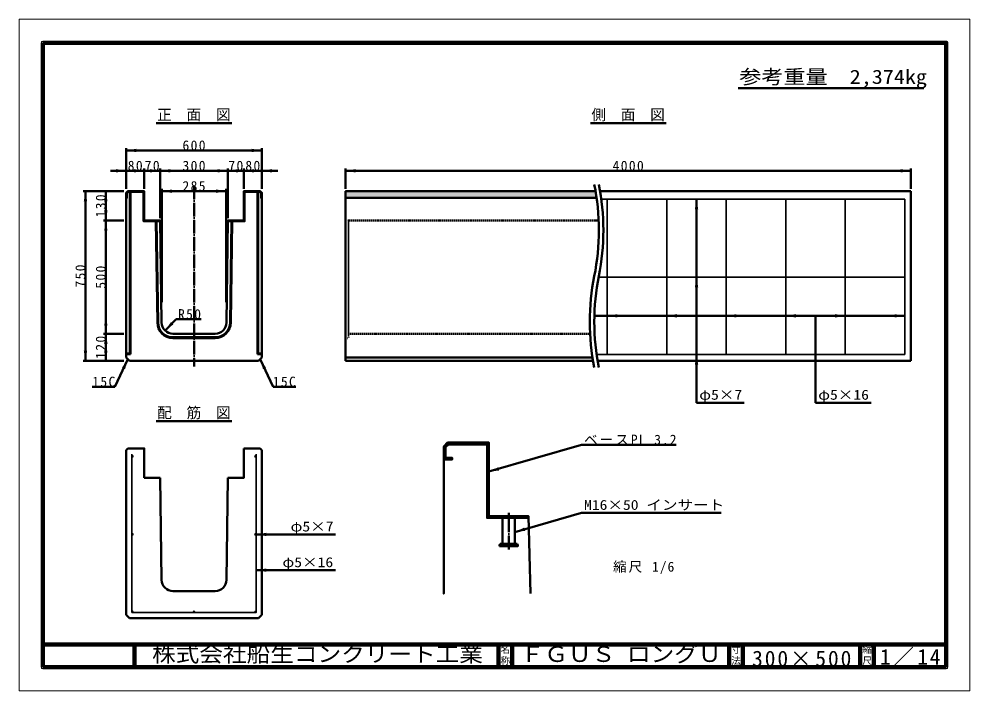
# Model space of a CAD drawing. Units: millimetres, scale not verified, with parts at other scales. Extents: x -2102 to 2102, y -1485 to 1485.
import ezdxf
from ezdxf.enums import TextEntityAlignment as Align

# ---------------------------------------------------------------- set-up
doc = ezdxf.new("R2010")
doc.units = ezdxf.units.MM
doc.header["$LTSCALE"] = 5
doc.linetypes.add('DOTTED', pattern=[1.75, 0.25, -1.5])
doc.linetypes.add('LONG_DASHED_DOTTED', pattern=[15.25, 12, -1.5, 0.25, -1.5])
doc.layers.add('0-0_V-nasSTD', color=7, linetype='Continuous', lineweight=50)
doc.layers.add('0-1_0', color=7, linetype='Continuous', lineweight=50)
doc.styles.add('ＭＳ ゴシック', font='')
doc.styles.get('ＭＳ ゴシック').set_extended_font_data('MS Gothic')

msp = doc.modelspace()

# ---------------------------------------------------------------- linework, layer by layer
at = {"layer": '0-0_V-nasSTD', "lineweight": 100}
for p, q in [((-1997.5, 1380), (-1997.5, -1380)), ((-1997.5, -1280), (1997.5, -1280)), ((-1592.5, -1280), (-1592.5, -1380)), ((17.5, -1280), (17.5, -1380)), ((77.5, -1280), (77.5, -1380)), ((1037.5, -1280), (1037.5, -1380)), ((1097.5, -1280), (1097.5, -1380)), ((1617.5, -1280), (1617.5, -1380)), ((1677.5, -1280), (1677.5, -1380)), ((-1997.5, -1380), (1997.5, -1380))]:
    msp.add_line(p, q, dxfattribs=at)
at = {"layer": '0-0_V-nasSTD'}
for p, q in [((-1628.654, 914.105), (-1628.654, 734.105)), ((-1028.654, 904.105), (-1628.654, 904.105)), ((-1028.654, 914.105), (-1028.654, 734.105)), ((-1628.654, 814.105), (-1698.654, 814.105)), ((-1548.654, 814.105), (-1628.654, 814.105)), ((-1548.654, 824.105), (-1548.654, 734.105)), ((-1478.654, 814.105), (-1548.654, 814.105)), ((-1478.654, 824.105), (-1478.654, 604.105)), ((-1178.654, 814.105), (-1478.654, 814.105)), ((-1178.654, 824.105), (-1178.654, 604.105)), ((-1108.654, 814.105), (-1178.654, 814.105)), ((-1108.654, 824.105), (-1108.654, 734.105)), ((-1028.654, 814.105), (-1108.654, 814.105)), ((-958.654, 814.105), (-1028.654, 814.105)), ((-658.654, 824.105), (-658.654, 734.105)), ((1841.346, 814.105), (-658.654, 814.105)), ((1841.346, 824.105), (1841.346, 734.105)), ((-1638.654, 724.105), (-1818.654, 724.105)), ((-1808.654, 724.105), (-1808.654, -25.895)), ((-1718.654, 724.105), (-1718.654, 594.105)), ((-1628.654, 717.105), (-1621.654, 724.105)), ((-1628.654, 717.105), (-1628.654, -10.895)), ((-1612.654, 720.905), (-1612.654, 7.105)), ((-1609.654, 720.905), (-1609.654, 4.105)), ((-1471.155, 734.105), (-1471.155, 234.105)), ((-1471.155, 724.105), (-1186.155, 724.105)), ((-1186.155, 734.105), (-1186.155, 234.105)), ((-1035.654, 724.105), (-1108.654, 724.105)), ((-1047.654, 4.105), (-1047.654, 720.905)), ((-1044.654, 7.105), (-1044.654, 720.905)), ((-1035.654, 724.105), (-1028.654, 717.105)), ((-1028.654, -10.895), (-1028.654, 717.105)), ((446.872, 724.105), (-658.654, 724.105)), ((466.872, 724.105), (1841.346, 724.105)), ((1841.346, -25.895), (1841.346, 724.105)), ((-658.654, 694.105), (-658.654, -25.895)), ((451.491, 694.105), (-658.654, 694.105)), ((-658.654, 694.105), (451.491, 694.105)), ((893.346, 689.105), (893.346, -210.895)), ((-1638.654, 594.105), (-1728.654, 594.105)), ((-1718.654, 594.105), (-1718.654, 94.105)), ((-1478.654, 594.105), (-1548.654, 594.105)), ((-1497.608, 590.905), (-1490.891, 143.07)), ((-1494.608, 590.905), (-1487.891, 143.115)), ((-1478.654, 594.105), (-1471.893, 143.355)), ((-1178.654, 594.105), (-1185.416, 143.355)), ((-1162.7, 590.905), (-1169.417, 143.115)), ((-1159.7, 590.905), (-1166.418, 143.07)), ((1813.846, 173.105), (441.685, 173.105)), ((1419.346, 173.105), (1419.346, -210.895)), ((-1456.988, 108.485), (-1407.49, 157.983)), ((-1407.49, 157.983), (-1297.49, 157.983)), ((-1638.654, 94.105), (-1728.654, 94.105)), ((-1718.654, 94.105), (-1718.654, -25.895)), ((-1421.899, 94.105), (-1235.41, 94.105)), ((-1421.899, 78.105), (-1235.41, 78.105)), ((-1421.899, 75.105), (-1235.41, 75.105)), ((-1628.654, 7.105), (-1612.654, 7.105)), ((-1628.654, 4.105), (-1609.654, 4.105)), ((-1612.654, 7.105), (-1609.654, 4.105)), ((-1044.654, 7.105), (-1047.654, 4.105)), ((-1028.654, 4.105), (-1047.654, 4.105)), ((-1044.654, 7.105), (-1028.654, 7.105)), ((-1638.654, -25.895), (-1818.654, -25.895)), ((-1678.723, -140.603), (-1621.154, -18.395)), ((-1628.654, -10.895), (-1613.654, -25.895)), ((-1613.654, -25.895), (-1043.654, -25.895)), ((-1043.654, -25.895), (-1028.654, -10.895)), ((-978.586, -140.603), (-1036.154, -18.395)), ((433.398, -10.895), (-658.654, -10.895)), ((435.82, -25.895), (-658.654, -25.895)), ((1841.346, -25.895), (455.82, -25.895)), ((-1778.723, -140.603), (-1678.723, -140.603)), ((-978.586, -140.603), (-878.586, -140.603)), ((893.346, -210.895), (1103.346, -210.895)), ((1419.346, -210.895), (1665.346, -210.895)), ((-1628.654, -420.131), (-1621.654, -413.131)), ((-1628.654, -420.131), (-1628.654, -1148.131)), ((-1035.654, -413.131), (-1108.654, -413.131)), ((-1035.654, -413.131), (-1028.654, -420.131)), ((-1028.654, -1148.131), (-1028.654, -420.131)), ((-207.272, -386.966), (-224.772, -404.466)), ((-224.772, -1054.466), (-224.772, -404.466)), ((-203.958, -394.966), (-216.772, -407.779)), ((-216.772, -407.779), (-216.772, -453.966)), ((-207.272, -386.966), (-24.772, -386.966)), ((-32.772, -394.966), (-203.958, -394.966)), ((-32.772, -394.966), (-32.772, -719.966)), ((383.982, -397.702), (-24.772, -515.649)), ((383.982, -397.702), (803.982, -397.702)), ((-187.272, -461.966), (-224.772, -461.966)), ((-187.272, -453.966), (-216.772, -453.966)), ((-187.272, -453.966), (-187.272, -461.966)), ((-1478.654, -543.131), (-1548.654, -543.131)), ((-1478.654, -543.131), (-1471.893, -993.881)), ((-1178.654, -543.131), (-1185.416, -993.881)), ((383.982, -697.702), (90.228, -782.466)), ((150.228, -711.966), (158.791, -1054.466)), ((383.982, -697.702), (1001.982, -697.702)), ((150.428, -719.966), (-32.772, -719.966)), ((35.228, -829.966), (35.228, -719.966)), ((90.228, -829.966), (90.228, -719.966)), ((-1053.654, -793.131), (-703.654, -793.131)), ((25.228, -834.966), (22.728, -840.089)), ((22.728, -844.966), (22.728, -839.966)), ((25.228, -834.966), (100.228, -834.966)), ((100.228, -834.966), (102.728, -839.966)), ((-1053.654, -951.039), (-703.654, -951.039)), ((-1421.899, -1043.131), (-1235.41, -1043.131)), ((-1628.654, -1148.131), (-1613.654, -1163.131)), ((-1613.654, -1163.131), (-1043.654, -1163.131)), ((-1043.654, -1163.131), (-1028.654, -1148.131))]:
    msp.add_line(p, q, dxfattribs=at)
at = {"layer": '0-0_V-nasSTD', "linetype": 'LONG_DASHED_DOTTED'}
for p, q in [((-1328.654, 749.105), (-1328.654, -50.895)), ((62.728, -859.966), (62.728, -696.966))]:
    msp.add_line(p, q, dxfattribs=at)
at = {"layer": '0-0_V-nasSTD', "lineweight": 35}
for p, q in [((472.173, 689.105), (1813.846, 689.105)), ((498.846, 689.105), (498.846, 2.105)), ((761.846, 689.105), (761.846, 2.105)), ((1024.846, 689.105), (1024.846, 2.105)), ((1287.846, 689.105), (1287.846, 2.105)), ((1550.846, 689.105), (1550.846, 2.105)), ((1813.846, 689.105), (1813.846, 2.105)), ((1813.846, 344.105), (460.361, 344.105)), ((451.481, 2.105), (1813.846, 2.105)), ((-1603.654, -438.131), (-1603.654, -1138.131)), ((-1053.654, -438.131), (-1053.654, -1138.131)), ((-1603.654, -1138.131), (-1053.654, -1138.131))]:
    msp.add_line(p, q, dxfattribs=at)
at = {"layer": '0-0_V-nasSTD', "linetype": 'DOTTED'}
for p, q in [((460.473, 594.105), (-658.654, 594.105)), ((-646.154, 594.105), (-646.154, 75.105)), ((422.436, 94.105), (-658.654, 94.105)), ((-658.654, 75.105), (-646.154, 75.105))]:
    msp.add_line(p, q, dxfattribs=at)
at = {"layer": '0-0_V-nasSTD', "lineweight": 18}
for points in [[(-2102.5, -1485), (-2102.5, 1485), (2102.5, 1485), (2102.5, -1485)], [(-2002.5, -1385), (-2002.5, 1385), (2002.5, 1385), (2002.5, -1385)]]:
    msp.add_lwpolyline(points, close=True, dxfattribs=at)
at = {"layer": '0-0_V-nasSTD', "lineweight": 100}
msp.add_lwpolyline([(1997.5, -1380), (1997.5, 1380), (-1997.5, 1380)], dxfattribs=at)
at = {"layer": '0-0_V-nasSTD'}
for points in [[(-1625.454, 694.105), (-1628.654, 694.105), (-1628.654, 717.105), (-1621.654, 724.105), (-1548.654, 724.105), (-1548.654, 594.105), (-1478.654, 594.105), (-1478.606, 590.905), (-1551.854, 590.905), (-1551.854, 720.905), (-1620.329, 720.905), (-1625.454, 715.779)], [(-1031.854, 694.105), (-1028.654, 694.105), (-1028.654, 717.105), (-1035.654, 724.105), (-1108.654, 724.105), (-1108.654, 594.105), (-1178.654, 594.105), (-1178.702, 590.905), (-1105.454, 590.905), (-1105.454, 720.905), (-1036.98, 720.905), (-1031.854, 715.779)], [(-224.772, -461.966), (-187.272, -461.966), (-187.272, -453.966), (-216.772, -453.966), (-216.772, -407.779), (-203.958, -394.966), (-32.772, -394.966), (-32.772, -719.966), (150.428, -719.966), (150.228, -711.966), (-24.772, -711.966), (-24.772, -386.966), (-207.272, -386.966), (-224.772, -404.466), (-224.772, -1054.466)]]:
    msp.add_lwpolyline(points, close=True, dxfattribs=at)
for points in [[(-1551.854, 720.905), (-1620.329, 720.905), (-1625.454, 715.779), (-1625.454, 694.105), (-1628.654, 694.105)], [(-1621.654, 724.105), (-1548.654, 724.105), (-1548.654, 594.105)], [(-1551.854, 720.905), (-1551.854, 590.905), (-1478.606, 590.905)], [(-1105.454, 720.905), (-1105.454, 590.905), (-1178.702, 590.905)], [(-1108.654, 724.105), (-1108.654, 594.105), (-1178.654, 594.105)], [(-1105.454, 720.905), (-1036.98, 720.905), (-1031.854, 715.779), (-1031.854, 694.105), (-1028.654, 694.105)], [(451.491, 694.105), (-658.654, 694.105), (-658.654, 724.105), (446.872, 724.105)], [(446.872, 724.105), (-658.654, 724.105), (-658.654, 694.105)], [(-1621.654, -413.131), (-1548.654, -413.131), (-1548.654, -543.131)], [(-1108.654, -413.131), (-1108.654, -543.131), (-1178.654, -543.131)], [(-24.772, -386.966), (-24.772, -711.966), (150.228, -711.966)], [(22.728, -844.966), (102.728, -844.966), (102.728, -839.966)]]:
    msp.add_lwpolyline(points, dxfattribs=at)
at = {"layer": '0-0_V-nasSTD', "lineweight": 35}
for centre in [(-1600.654, -448.131), (-1056.654, -448.131), (-1600.654, -793.131), (-1056.654, -793.131), (-1600.654, -1135.131), (-1328.654, -1135.131), (-1056.654, -1135.131)]:
    msp.add_circle(centre, 3, dxfattribs=at)
at = {"layer": '0-0_V-nasSTD'}
for centre, radius, start, end in [((-573.811, 551.605), 1035.156, 348.7189, 11.2811), ((-553.811, 551.605), 1035.156, 348.7189, 11.2811), ((1456.502, 146.605), 1035.156, 168.7189, 191.2811), ((1476.502, 146.605), 1035.156, 168.7189, 191.2811), ((-1421.899, 144.105), 69, 180.85937, 270), ((-1421.899, 144.105), 66, 180.85937, 270), ((-1421.899, 144.105), 50, 180.85937, 270), ((-1235.41, 144.105), 50, 270, 359.14063), ((-1235.41, 144.105), 66, 270, 359.14063), ((-1235.41, 144.105), 69, 270, 359.14063), ((22.728, -856.216), 21.25, 61.92751, 83.4286), ((30.228, -829.966), 5, 270, 0), ((31.166, -841.216), 4.062, 292.61986, 67.38014), ((54.291, -841.216), 4.062, 112.61986, 247.38014), ((62.728, -856.216), 21.25, 61.92751, 118.07249), ((71.166, -841.216), 4.062, 292.61986, 67.38014), ((95.228, -829.966), 5, 180, 270), ((94.291, -841.216), 4.062, 112.61986, 247.38014), ((102.728, -856.216), 21.25, 96.56708, 118.07249), ((-1421.899, -993.131), 50, 180.85937, 270), ((-1235.41, -993.131), 50, 270, 359.14063)]:
    msp.add_arc(centre, radius, start, end, dxfattribs=at)
for points in [[(-1628.654, 904.105), (-1583.654, 896.605), (-1583.654, 911.605)], [(-1073.654, 896.605), (-1073.654, 911.605), (-1028.654, 904.105)], [(-1673.654, 806.605), (-1673.654, 821.605), (-1628.654, 814.105)], [(-1593.654, 806.605), (-1593.654, 821.605), (-1548.654, 814.105)], [(-1523.654, 806.605), (-1523.654, 821.605), (-1478.654, 814.105)], [(-1478.654, 814.105), (-1433.654, 806.605), (-1433.654, 821.605)], [(-1223.654, 806.605), (-1223.654, 821.605), (-1178.654, 814.105)], [(-1178.654, 814.105), (-1133.654, 806.605), (-1133.654, 821.605)], [(-1108.654, 814.105), (-1063.654, 806.605), (-1063.654, 821.605)], [(-1028.654, 814.105), (-983.654, 806.605), (-983.654, 821.605)], [(-658.654, 814.105), (-613.654, 806.605), (-613.654, 821.605)], [(1796.346, 806.605), (1796.346, 821.605), (1841.346, 814.105)], [(-1816.154, 679.105), (-1808.654, 724.105), (-1801.154, 679.105)], [(-1726.154, 679.105), (-1718.654, 724.105), (-1711.154, 679.105)], [(-1628.654, 717.105), (-1625.454, 715.779), (-1621.654, 724.105)], [(-1628.654, 694.105), (-1628.654, 717.105), (-1625.454, 715.779)], [(-1628.654, 694.105), (-1625.454, 694.105), (-1625.454, 715.779)], [(-1625.454, 715.779), (-1621.654, 724.105), (-1620.329, 720.905)], [(-1621.654, 724.105), (-1620.329, 720.905), (-1551.854, 720.905)], [(-1621.654, 724.105), (-1551.854, 720.905), (-1548.654, 724.105)], [(-1551.854, 720.905), (-1548.654, 594.105), (-1548.654, 724.105)], [(-1551.854, 590.905), (-1551.854, 720.905), (-1548.654, 594.105)], [(-1471.155, 724.105), (-1426.155, 716.605), (-1426.155, 731.605)], [(-1231.155, 716.605), (-1231.155, 731.605), (-1186.155, 724.105)], [(-1108.654, 594.105), (-1108.654, 724.105), (-1105.454, 720.905)], [(-1108.654, 724.105), (-1105.454, 720.905), (-1035.654, 724.105)], [(-1108.654, 594.105), (-1105.454, 590.905), (-1105.454, 720.905)], [(-1105.454, 720.905), (-1036.98, 720.905), (-1035.654, 724.105)], [(-1036.98, 720.905), (-1035.654, 724.105), (-1031.854, 715.779)], [(-1035.654, 724.105), (-1031.854, 715.779), (-1028.654, 717.105)], [(-1031.854, 715.779), (-1028.654, 694.105), (-1028.654, 717.105)], [(-1031.854, 694.105), (-1031.854, 715.779), (-1028.654, 694.105)], [(-658.654, 694.105), (-658.654, 724.105), (446.872, 724.105)], [(-658.654, 694.105), (446.872, 724.105), (447.357, 721.208)], [(-658.654, 694.105), (447.357, 721.208), (447.992, 717.343)], [(-658.654, 694.105), (447.992, 717.343), (448.611, 713.475)], [(-658.654, 694.105), (448.611, 713.475), (449.216, 709.606)], [(-658.654, 694.105), (449.216, 709.606), (449.807, 705.734)], [(-658.654, 694.105), (449.807, 705.734), (450.383, 701.859)], [(-658.654, 694.105), (450.383, 701.859), (450.944, 697.983)], [(-658.654, 694.105), (450.944, 697.983), (451.491, 694.105)], [(885.846, 644.105), (893.346, 689.105), (900.846, 644.105)], [(-1726.154, 639.105), (-1718.654, 594.105), (-1711.154, 639.105)], [(-1726.154, 549.105), (-1718.654, 594.105), (-1711.154, 549.105)], [(-1551.854, 590.905), (-1548.654, 594.105), (-1478.606, 590.905)], [(-1548.654, 594.105), (-1478.654, 594.105), (-1478.606, 590.905)], [(-1178.702, 590.905), (-1178.654, 594.105), (-1108.654, 594.105)], [(-1178.702, 590.905), (-1108.654, 594.105), (-1105.454, 590.905)], [(885.846, 299.105), (893.346, 344.105), (900.846, 299.105)], [(498.846, 173.105), (543.846, 165.605), (543.846, 180.605)], [(761.846, 173.105), (806.846, 165.605), (806.846, 180.605)], [(1024.846, 173.105), (1069.846, 165.605), (1069.846, 180.605)], [(1287.846, 173.105), (1332.846, 165.605), (1332.846, 180.605)], [(1505.846, 165.605), (1505.846, 180.605), (1550.846, 173.105)], [(1768.846, 165.605), (1768.846, 180.605), (1813.846, 173.105)], [(-1726.154, 139.105), (-1718.654, 94.105), (-1711.154, 139.105)], [(-1456.988, 108.485), (-1430.471, 145.608), (-1419.865, 135.002)], [(-1726.154, 49.105), (-1718.654, 94.105), (-1711.154, 49.105)], [(-1816.154, 19.105), (-1808.654, -25.895), (-1801.154, 19.105)], [(-1726.154, 19.105), (-1718.654, -25.895), (-1711.154, 19.105)], [(885.846, -42.895), (893.346, 2.105), (900.846, -42.895)], [(-1647.116, -55.908), (-1633.546, -62.301), (-1621.154, -18.395)], [(-1036.154, -18.395), (-1023.762, -62.301), (-1010.192, -55.908)], [(-224.772, -404.466), (-207.272, -386.966), (-203.958, -394.966)], [(-224.772, -404.466), (-216.772, -407.779), (-203.958, -394.966)], [(-224.772, -404.466), (-216.772, -453.966), (-216.772, -407.779)], [(-207.272, -386.966), (-203.958, -394.966), (-32.772, -394.966)], [(-207.272, -386.966), (-32.772, -394.966), (-24.772, -386.966)], [(-32.772, -394.966), (-24.772, -711.966), (-24.772, -386.966)], [(-32.772, -719.966), (-32.772, -394.966), (-24.772, -711.966)], [(-1603.654, -448.131), (-1603.117, -446.417), (-1602.721, -450.305)], [(-1603.117, -446.417), (-1601.109, -445.165), (-1598.818, -445.759)], [(-1603.117, -446.417), (-1598.818, -445.759), (-1597.67, -447.827)], [(-1603.117, -446.417), (-1602.721, -450.305), (-1600.502, -451.127)], [(-1603.117, -446.417), (-1600.502, -451.127), (-1598.378, -450.085)], [(-1603.117, -446.417), (-1598.378, -450.085), (-1597.67, -447.827)], [(-1059.639, -448.434), (-1058.931, -446.177), (-1054.192, -449.845)], [(-1059.639, -448.434), (-1058.491, -450.503), (-1054.192, -449.845)], [(-1058.931, -446.177), (-1056.806, -445.135), (-1054.192, -449.845)], [(-1058.491, -450.503), (-1056.2, -451.096), (-1054.192, -449.845)], [(-1056.806, -445.135), (-1054.587, -445.956), (-1054.192, -449.845)], [(-1054.587, -445.956), (-1054.192, -449.845), (-1053.654, -448.131)], [(-216.772, -453.966), (-187.272, -461.966), (-187.272, -453.966)], [(-24.772, -515.649), (16.385, -495.967), (20.544, -510.379)], [(-32.772, -719.966), (-24.772, -711.966), (150.428, -719.966)], [(-24.772, -711.966), (150.228, -711.966), (150.428, -719.966)], [(-1603.654, -793.131), (-1603.117, -791.417), (-1602.721, -795.305)], [(-1603.117, -791.417), (-1601.109, -790.165), (-1598.818, -790.759)], [(-1603.117, -791.417), (-1598.818, -790.759), (-1597.67, -792.827)], [(-1603.117, -791.417), (-1602.721, -795.305), (-1600.502, -796.127)], [(-1603.117, -791.417), (-1600.502, -796.127), (-1598.378, -795.085)], [(-1603.117, -791.417), (-1598.378, -795.085), (-1597.67, -792.827)], [(-1059.639, -793.434), (-1058.931, -791.177), (-1054.192, -794.845)], [(-1059.639, -793.434), (-1058.491, -795.503), (-1054.192, -794.845)], [(-1058.931, -791.177), (-1056.806, -790.135), (-1054.192, -794.845)], [(-1058.491, -795.503), (-1056.2, -796.096), (-1054.192, -794.845)], [(-1056.806, -790.135), (-1054.587, -790.956), (-1054.192, -794.845)], [(-1054.587, -790.956), (-1054.192, -794.845), (-1053.654, -793.131)], [(-1053.654, -793.131), (-1008.654, -800.631), (-1008.654, -785.631)], [(90.228, -782.466), (131.385, -762.784), (135.544, -777.196)], [(-1053.654, -951.039), (-1008.654, -958.539), (-1008.654, -943.539)], [(-1603.654, -1135.131), (-1603.593, -1135.735), (-1603.348, -1133.81)], [(-1603.593, -1135.735), (-1602.11, -1132.508), (-1600.351, -1132.146)], [(-1603.593, -1135.735), (-1600.351, -1132.146), (-1598.7, -1132.855)], [(-1603.593, -1135.735), (-1603.348, -1133.81), (-1602.11, -1132.508)], [(-1603.593, -1135.735), (-1598.7, -1132.855), (-1597.75, -1134.379)], [(-1603.593, -1135.735), (-1597.841, -1136.173), (-1597.75, -1134.379)], [(-1331.62, -1135.585), (-1331.027, -1133.295), (-1330.368, -1137.593)], [(-1331.027, -1133.295), (-1330.368, -1137.593), (-1328.958, -1132.146)], [(-1330.368, -1137.593), (-1328.958, -1132.146), (-1326.7, -1132.855)], [(-1330.368, -1137.593), (-1326.7, -1132.855), (-1325.658, -1134.979)], [(-1330.368, -1137.593), (-1326.48, -1137.198), (-1325.658, -1134.979)], [(-1059.639, -1134.827), (-1058.931, -1133.177), (-1054.192, -1133.417)], [(-1059.639, -1134.827), (-1059.277, -1136.587), (-1054.192, -1133.417)], [(-1059.277, -1136.587), (-1057.975, -1137.824), (-1054.192, -1133.417)], [(-1058.931, -1133.177), (-1057.406, -1132.227), (-1054.192, -1133.417)], [(-1057.975, -1137.824), (-1056.654, -1138.131), (-1054.192, -1133.417)], [(-1057.406, -1132.227), (-1055.612, -1132.318), (-1054.192, -1133.417)], [(-1056.654, -1138.131), (-1056.05, -1138.069), (-1054.192, -1133.417)], [(-1056.05, -1138.069), (-1055.471, -1137.888), (-1054.192, -1133.417)], [(-1055.471, -1137.888), (-1054.94, -1137.593), (-1054.192, -1133.417)], [(-1054.94, -1137.593), (-1054.48, -1137.198), (-1054.192, -1133.417)], [(-1054.48, -1137.198), (-1054.192, -1133.417), (-1054.108, -1136.718)], [(-1054.192, -1133.417), (-1054.108, -1136.718), (-1053.841, -1136.173)], [(-1054.192, -1133.417), (-1053.841, -1136.173), (-1053.689, -1135.585)], [(-1054.192, -1133.417), (-1053.689, -1135.585), (-1053.654, -1135.131)], [(-1603.593, -1135.735), (-1603.411, -1136.314), (-1603.117, -1136.845)], [(-1603.593, -1135.735), (-1603.117, -1136.845), (-1602.721, -1137.305)], [(-1603.593, -1135.735), (-1602.721, -1137.305), (-1602.241, -1137.677)], [(-1603.593, -1135.735), (-1602.241, -1137.677), (-1601.696, -1137.944)], [(-1603.593, -1135.735), (-1601.696, -1137.944), (-1601.109, -1138.096)], [(-1603.593, -1135.735), (-1601.109, -1138.096), (-1600.654, -1138.131)], [(-1603.593, -1135.735), (-1600.654, -1138.131), (-1598.94, -1137.593)], [(-1603.593, -1135.735), (-1598.94, -1137.593), (-1597.841, -1136.173)], [(-1330.368, -1137.593), (-1328.654, -1138.131), (-1326.48, -1137.198)]]:
    msp.add_solid(points, dxfattribs=at)
at = {"layer": '0-1_0'}
for p, q in [((1078.036, 1179.753), (1898.036, 1179.753)), ((-1495.654, 1024.105), (-1161.654, 1024.105)), ((424.346, 1024.105), (758.346, 1024.105)), ((-1495.654, -293.131), (-1161.654, -293.131))]:
    msp.add_line(p, q, dxfattribs=at)

# ---------------------------------------------------------------- texts
at = {"layer": '0-0_V-nasSTD', "style": 'ＭＳ ゴシック'}
for s, height, width, p in [('参考重量\u30002,374kg', 62.32, 1.15, (1082.036, 1179.753)), ('φ5×7', 43.99, 1.15, (905.346, -210.895)), ('φ5×16', 43.99, 1.15, (1431.346, -210.895)), ('M16×50 インサート', 43.99, 1.15, (395.982, -697.702)), ('φ5×7', 43.99, 1.15, (-901.654, -793.131)), ('φ5×16', 43.99, 1.15, (-937.654, -951.039)), ('株式会社船生コンクリート工業', 69.65, 1.1, (-1514.221, -1377.45)), ('ＦＧＵＳ ロングＵ', 69.65, 1.1, (115.75, -1377.53))]:
    msp.add_text(s, height=height, dxfattribs=dict(at, width=width)).set_placement(p, align=Align.BOTTOM_LEFT)
for s, height, p in [('正\u3000面\u3000図', 47.65, (-1491.658, 1024.105)), ('側\u3000面\u3000図', 47.65, (428.342, 1024.105)), ('配\u3000筋\u3000図', 47.65, (-1491.658, -293.131)), ('名', 30.79, (26.482, -1326.001)), ('寸', 30.79, (1046.482, -1326.001)), ('縮', 30.79, (1626.482, -1326.001)), ('称', 30.79, (26.476, -1375.99)), ('法', 30.79, (1046.476, -1375.99)), ('尺', 30.79, (1626.476, -1375.99))]:
    msp.add_text(s, height=height, dxfattribs=at).set_placement(p, align=Align.BOTTOM_LEFT)
at = {"layer": '0-0_V-nasSTD', "attachment_point": 7, "style": 'ＭＳ ゴシック'}
for s, insert, char_height in [('\\T1.2;600', (-1379.641, 904.105), 43.99), ('\\T1.2;80', (-1621.654, 814.105), 43.99), ('\\T1.2;70', (-1546.654, 814.105), 43.99), ('\\T1.2;300', (-1379.641, 814.105), 43.99), ('\\T1.2;70', (-1176.654, 814.105), 43.99), ('\\T1.2;80', (-1101.654, 814.105), 43.99), ('\\T1.2;4000', (522.24, 814.105), 43.99), ('\\T1.2;285', (-1379.641, 724.105), 43.99), ('\\T1.2;R50', (-1399.49, 157.983), 43.99), ('\\T1.2;15C', (-1778.723, -140.603), 43.99), ('\\T1.2;15C', (-980.586, -140.603), 43.99), ('\\T1.15;ベースPL\\~3.2', (395.982, -397.702), 43.99), ('\\T1.15;縮尺\\~1/6', (523.944, -968.401), 43.99), ('\\T1.16;1／14', (1704.533, -1377.418), 69.65), ('\\T1.18;300×500', (1139.081, -1377.492), 69.65)]:
    msp.add_mtext(s, dxfattribs=dict(at, insert=insert, char_height=char_height))
at = {"layer": '0-0_V-nasSTD', "char_height": 43.99, "attachment_point": 7, "rotation": 90, "style": 'ＭＳ ゴシック'}
for s, insert in [('\\T1.2;130', (-1718.654, 608.118)), ('\\T1.2;750', (-1808.654, 298.118)), ('\\T1.2;500', (-1718.654, 293.118)), ('\\T1.2;120', (-1718.654, -16.882))]:
    msp.add_mtext(s, dxfattribs=dict(at, insert=insert))

doc.saveas('drawing.dxf')
